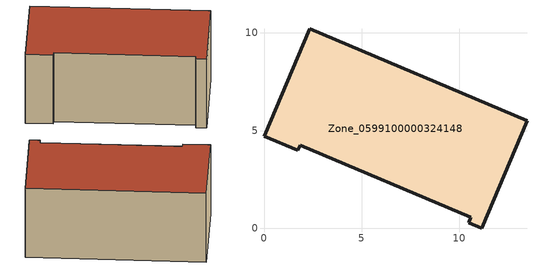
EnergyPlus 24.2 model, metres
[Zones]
Zone_0599100000324148
 floor ground (C_G): 10.6,0.55 1.85,4.25 1.74,3.98 0,4.71 2.33,10.21 13.47,5.51 11.16,0 10.49,0.28 z0
 wall outside (C_F): 1.85,4.25 10.6,0.55 10.49,0.28 11.16,0 13.47,5.51 2.33,10.21 0,4.71 1.74,3.98 1.85,4.25 z0:5.46
 roof outside (C_R): 11.16,0 13.47,5.51 2.33,10.21 0,4.71 1.74,3.98 1.85,4.25 10.6,0.55 10.49,0.28 z5.46
[BUILDING]
Pand.0599100000324148: North Axis=0; Terrain=City; Loads Convergence Tolerance Value=0.04; Temperature Convergence Tolerance Value=0.4; Solar Distribution=FullExterior; Maximum Number of Warmup Days=25; Minimum Number of Warmup Days=1
[Site:Location]
Rotterdam.The.Hague.AP_ZH_NLD Design_Conditions: Latitude=51.96; Longitude=4.45; Time Zone=1; Elevation=-4.5
[SITE:GROUNDTEMPERATURE:BUILDINGSURFACE]
18, 18, 18, 18, 18, 18, 18, 18, 18, 18, 18, 18
[MATERIAL] Thermal Absorptance=0.9; Solar Absorptance=0.7; Visible Absorptance=0.7
Name | Roughness | Thickness | Conductivity | Density | Specific Heat
G.TC.1975-1991 | MediumSmooth | 0.15 | 0.288461 | 540 | 1210
F.TC.1975-1991 | Rough | 0.3 | 0.230769 | 1920 | 840
R.TC.1975-1991 | MediumRough | 0.2 | 0.153846 | 1500 | 1000
[CONSTRUCTION]
C_G: G.TC.1975-1991
C_F: F.TC.1975-1991
C_R: R.TC.1975-1991
[ZONE]
Zone_0599100000324148: Type=1; Multiplier=1; Ceiling Height=Autocalculate; Volume=Autocalculate; Floor Area=autocalculate; Part of Total Floor Area=Yes
[ZONEINFILTRATION:DESIGNFLOWRATE]
Infil_Zone_0599100000324148: Zone or ZoneList or Space or SpaceList=Zone_0599100000324148; Schedule=AlwaysOn; Design Flow Rate Calculation Method=Flow/Area; Flow Rate per Floor Area=0.003; Constant Term Coefficient=1; Temperature Term Coefficient=0; Velocity Term Coefficient=0; Velocity Squared Term Coefficient=0
[HVACTEMPLATE:ZONE:IDEALLOADSAIRSYSTEM]
Zone_0599100000324148: Maximum Heating Supply Air Temperature=50; Minimum Cooling Supply Air Temperature=13; Maximum Heating Supply Air Humidity Ratio=0.0156; Minimum Cooling Supply Air Humidity Ratio=0.0077; Heating Limit=NoLimit; Cooling Limit=NoLimit; Dehumidification Control Type=ConstantSensibleHeatRatio; Cooling Sensible Heat Ratio=0.7; Dehumidification Setpoint=60; Humidification Control Type=None; Humidification Setpoint=30; Outdoor Air Method=None; Outdoor Air Flow Rate per Person=0.00944; Outdoor Air Flow Rate per Zone Floor Area=0; Outdoor Air Flow Rate per Zone=0; Demand Controlled Ventilation Type=None; Outdoor Air Economizer Type=NoEconomizer; Heat Recovery Type=None; Sensible Heat Recovery Effectiveness=0.7; Latent Heat Recovery Effectiveness=0.65
[ZONECONTROL:THERMOSTAT]
ThermostatControl_Zone_0599100000324148: Zone or ZoneList=Zone_0599100000324148; Control Type Schedule=DualSetpointControlType; Control 1=Thermostat_Zone_0599100000324148; Temperature Difference Between Cutout And Setpoint=0
[THERMOSTATSETPOINT:DUALSETPOINT]
Thermostat_Zone_0599100000324148: Heating Setpoint Temperature Schedule=HeatingSetpoint_Zone_0599100000324148; Cooling Setpoint Temperature Schedule=CoolingSetpoint_Zone_0599100000324148
[SCHEDULE:COMPACT]
HeatingSetpoint_Zone_0599100000324148: Through: 12/31, For: AllDays, Until: 24:00, 21
CoolingSetpoint_Zone_0599100000324148: Through: 12/31, For: AllDays, Until: 24:00, 24
DualSetpointControlType: Through: 12/31, For: AllDays, Until: 24:00, 4
AlwaysOn: Through: 12/31, For: AllDays, Until: 24:00, 1
